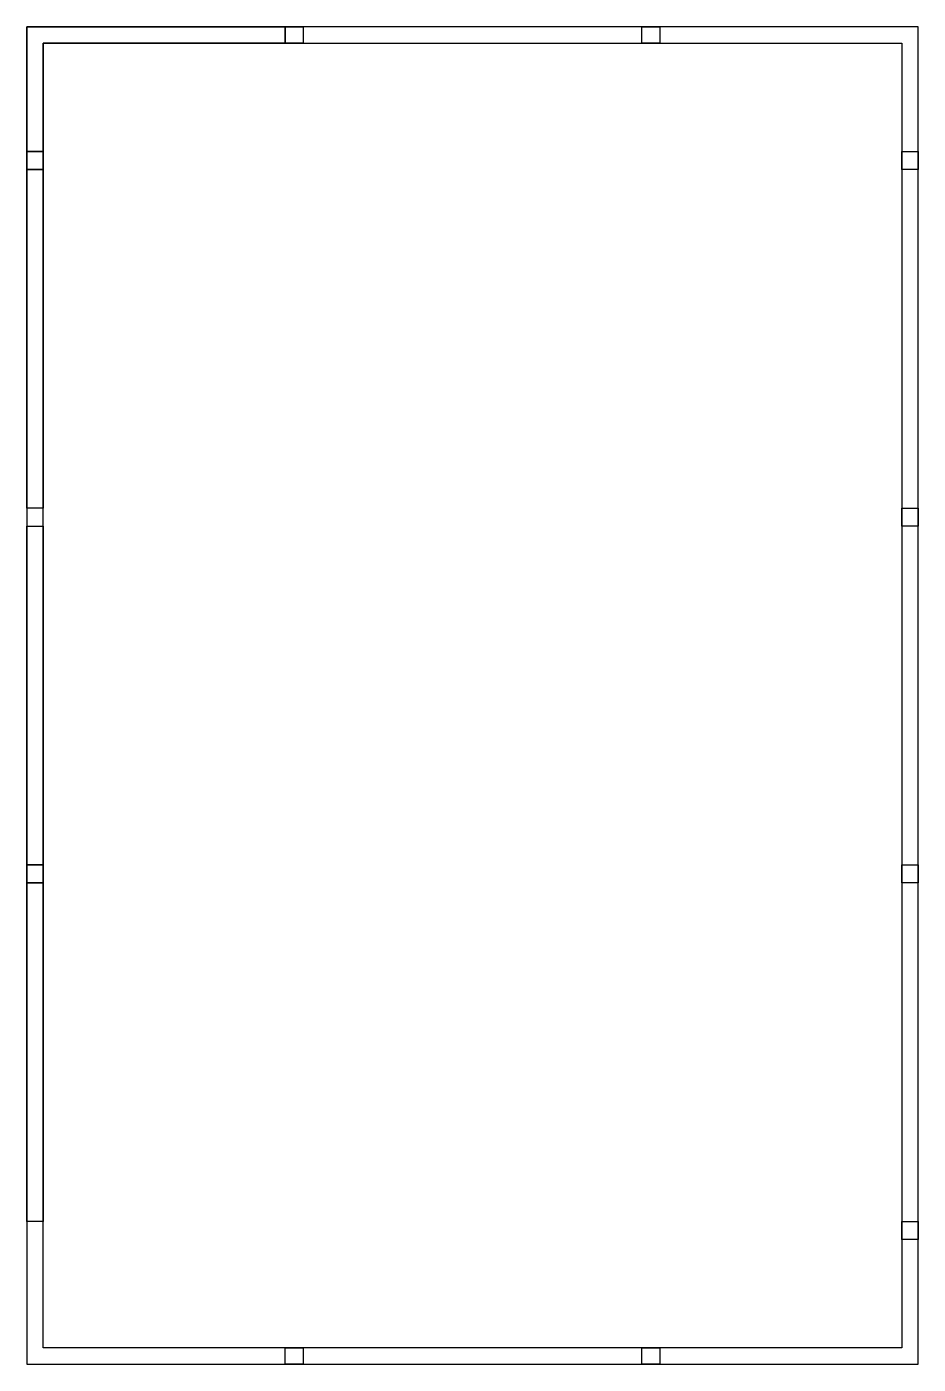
# Model space of a CAD drawing. Header units: millimetres. Extents: x -25 to 25, y -37.5 to 37.5.
import ezdxf

# ---------------------------------------------------------------- set-up
doc = ezdxf.new("R2010")
doc.units = ezdxf.units.MM
doc.layers.get('0').update_dxf_attribs({"linetype": 'CONTINUOUS'})

msp = doc.modelspace()

# ---------------------------------------------------------------- linework, layer by layer
msp.add_line((-24.086, 29.5), (-24.086, 10.5))
for points in [[(-24.086, 30.5), (-25, 30.5), (-25, 37.5), (-10.5, 37.5), (-10.5, 36.586), (-24.086, 36.586)], [(25, 37.5), (-25, 37.5), (-25, -37.5), (25, -37.5)], [(-10.5, 37.5), (-9.5, 37.5), (-9.5, 36.586), (-10.5, 36.586)], [(10.5, 37.5), (10.5, 36.586), (9.5, 36.586), (9.5, 37.5)], [(24.086, 36.586), (24.086, -36.586), (-24.086, -36.586), (-24.086, 36.586)], [(-25, 29.5), (-25, 30.5), (-24.086, 30.5), (-24.086, 29.5)], [(24.086, 29.5), (24.086, 30.5), (25, 30.5), (25, 29.5)], [(-24.086, 10.5), (-25, 10.5), (-25, 29.5), (-24.086, 29.5)], [(24.086, 10.5), (25, 10.5), (25, 9.5), (24.086, 9.5)], [(-24.086, -9.5), (-25, -9.5), (-25, 9.5), (-24.086, 9.5)], [(-25, -9.5), (-24.086, -9.5), (-24.086, -10.5), (-25, -10.5)], [(24.086, -10.5), (24.086, -9.5), (25, -9.5), (25, -10.5)], [(-25, -10.5), (-24.086, -10.5), (-24.086, -29.5), (-25, -29.5)], [(24.086, -30.5), (24.086, -29.5), (25, -29.5), (25, -30.5)], [(-10.5, -37.5), (-10.5, -36.586), (-9.5, -36.586), (-9.5, -37.5)], [(10.5, -37.5), (9.5, -37.5), (9.5, -36.586), (10.5, -36.586)]]:
    msp.add_lwpolyline(points, close=True)

doc.saveas('drawing.dxf')
